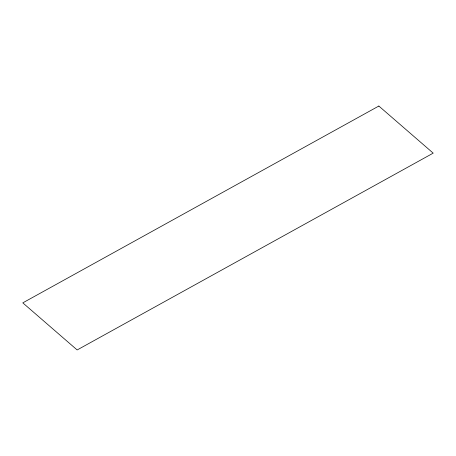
<?xml version="1.0" encoding="UTF-8"?>
<svg xmlns="http://www.w3.org/2000/svg" width="456" height="456" viewBox="0 0 456 456"><rect width="100%" height="100%" fill="white"/><g stroke="black" fill="none" stroke-linecap="round" stroke-linejoin="round"><path stroke-width="0.68" d="M378.845 106.043L22.8 302.864L77.155 349.957L433.2 153.136L378.845 106.043"/></g></svg>
